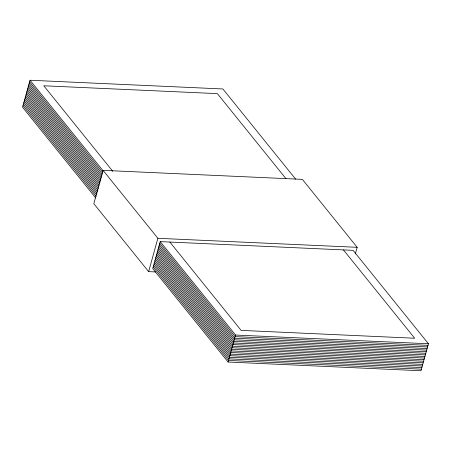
<?xml version="1.0" encoding="UTF-8"?>
<svg xmlns="http://www.w3.org/2000/svg" width="451" height="451" viewBox="0 0 451 451"><rect width="100%" height="100%" fill="white"/><g stroke="black" fill="none" stroke-linecap="round" stroke-linejoin="round"><path stroke-width="0.68" d="M295.625 179.12L222.895 88.971L30.031 80.244L22.55 107.231L95.713 197.927M355.326 253.981L357.175 247.311L302.362 179.368L103.07 170.354L93.825 203.689L148.638 271.632L155.657 271.953M148.638 271.632L157.884 238.297L103.07 170.354M160.218 241.618L152.731 268.604L228.105 362.029L420.969 370.756L428.45 343.769L353.082 250.344L160.218 241.618L235.585 335.042L428.45 343.769M228.105 362.029L235.585 335.042M157.884 238.297L357.175 247.311M428.01 345.353L235.146 336.632L159.778 243.207M427.571 346.943L234.706 338.222L159.338 244.792M427.131 348.533L234.266 339.806L158.899 246.381M426.691 350.117L233.827 341.396L158.459 247.965M426.251 351.707L233.387 342.98L158.013 249.555M425.806 353.291L232.947 344.57L157.574 251.145M425.366 354.881L232.507 346.154L157.134 252.729M424.927 356.465L232.062 347.744L156.694 254.319M424.487 358.055L231.622 349.333L156.255 255.903M424.047 359.644L231.183 350.917L155.815 257.493M423.607 361.228L230.743 352.507L155.375 259.077M423.168 362.818L230.303 354.091L154.935 260.667M422.728 364.402L229.863 355.681L154.496 262.256M422.288 365.992L229.424 357.265L154.056 263.841M421.848 367.576L228.984 358.855L153.616 265.43M421.409 369.166L228.544 360.445L153.171 267.015M285.985 178.686L217.365 93.628L43.786 85.78L112.846 171.38M343.437 249.905L414.695 338.239L241.116 330.386L169.858 242.057M30.031 80.244L103.2 170.94M29.591 81.834L102.76 172.53M29.152 83.424L102.321 174.114M28.712 85.008L101.881 175.704M28.272 86.598L101.436 177.288M27.832 88.182L100.996 178.878M27.393 89.772L100.556 180.468M26.953 91.356L100.116 182.052M26.513 92.945L99.677 183.642M26.073 94.535L99.237 185.226M25.634 96.119L98.797 186.815M25.194 97.709L98.357 188.4M24.749 99.293L97.918 189.989M24.309 100.883L97.478 191.579M23.869 102.467L97.038 193.163M23.429 104.057L96.599 194.753M22.99 105.647L96.153 196.337"/></g></svg>
